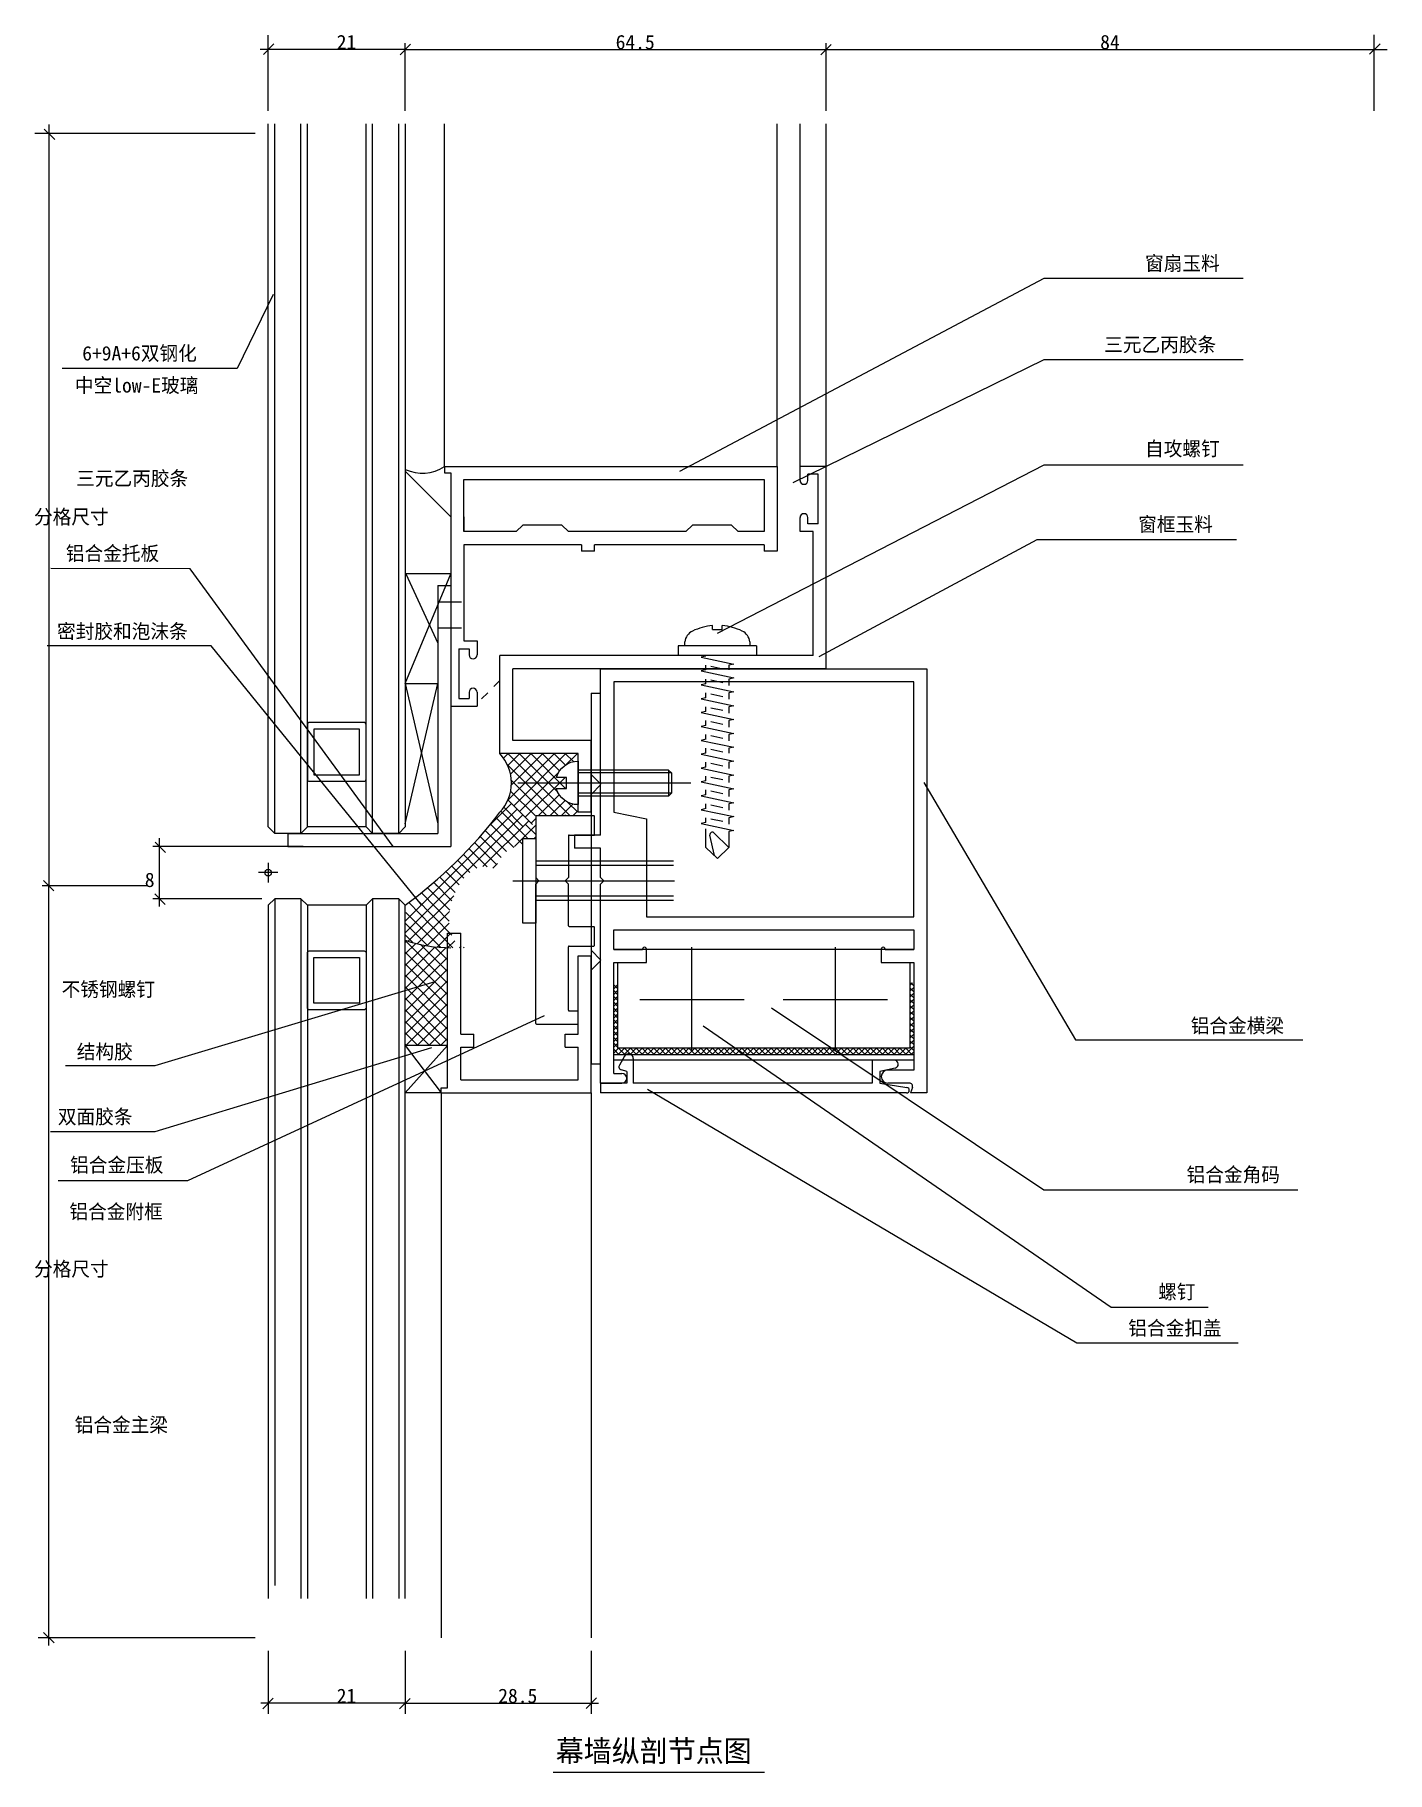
# Model space of a CAD drawing. Header units: metres. Extents: x -2614 to 2720, y 913 to 1179.
# Drawn here: x 2513 to 2720.3, y 912.8 to 1179 of the extents above; entities outside this region: 4.
import ezdxf

# ---------------------------------------------------------------- set-up
doc = ezdxf.new("R2010")
doc.units = ezdxf.units.M
for name, color, linetype in [('0-DIM', 7, 'Continuous'), ('1', 1, 'Continuous'), ('2', 2, 'Continuous'), ('3', 5, 'Continuous'), ('4', 4, 'Continuous'), ('8', 7, 'Continuous'), ('ALUMINUM-H', 8, 'Continuous'), ('C18', 4, 'Continuous'), ('DIM', 4, 'Continuous'), ('HATCH', 8, 'Continuous'), ('SMPEN_THICK', 7, 'Continuous'), ('标注1', 2, 'Continuous')]:
    doc.layers.add(name, color=color, linetype=linetype)

# ---------------------------------------------------------------- blocks, each defined once
blk = doc.blocks.new('mp')
at = {"color": 1}
for p, q in [((-1.5, 0), (1.5, 0)), ((0, 1.5), (0, -1.5))]:
    blk.add_line(p, q, dxfattribs=at)
blk.add_circle((0, 0), 0.5, dxfattribs=at)
blk = doc.blocks.new('md')
at = {"color": 1}
for p, q in [((-4.5, 2.5), (0, 2.5)), ((-4.5, -2.5), (0, -2.5))]:
    blk.add_line(p, q, dxfattribs=at)
blk = doc.blocks.new('_ArchTick')
at = {"color": 0, "linetype": 'ByBlock'}
blk.add_lwpolyline([(-0.5, -0.5), (0.5, 0.5)], dxfattribs=at)

msp = doc.modelspace()

# ---------------------------------------------------------------- hatches: boundary and pattern name
at = {"layer": '3'}
h = msp.add_hatch(dxfattribs=at)
h.set_pattern_fill('AR-SAND', scale=0.5)
h.paths.add_polyline_path([(2562.77, 1065.65), (2562.77, 1072.65), (2555.77, 1072.65), (2555.77, 1065.65)])
h = msp.add_hatch(dxfattribs=at)
h.set_pattern_fill('NET', scale=10)
h.paths.add_polyline_path([(2563.77, 1057.65), (2563.77, 1064.65), (2554.77, 1064.65), (2554.77, 1057.65)])
h = msp.add_hatch(dxfattribs=at)
h.set_pattern_fill('NET', scale=10)
h.paths.add_polyline_path([(2563.77, 1045.65), (2563.77, 1038.65), (2554.77, 1038.65), (2554.77, 1045.65)])
h = msp.add_hatch(dxfattribs=at)
h.set_pattern_fill('AR-SAND', scale=0.5)
h.paths.add_polyline_path([(2562.77, 1037.65), (2562.77, 1030.65), (2555.77, 1030.65), (2555.77, 1037.65)])
at = {"layer": '4'}
h = msp.add_hatch(dxfattribs=at)
h.set_pattern_fill('ANSI37', scale=10)
h.paths.add_polyline_path([(2576.77, 1111.45), (2575.77, 1111.45), (2575.77, 1112.45, -0.18), (2569.77, 1112.45), (2569.77, 1096.45), (2576.77, 1096.45)])
at = {"layer": '8'}
h = msp.add_hatch(dxfattribs=at)
h.set_pattern_fill('ANSI37', scale=0.2)
h.paths.add_polyline_path([(2601.72, 1033.75), (2602.32, 1033.75), (2602.32, 1023.75), (2647.12, 1023.75), (2647.12, 1033.75), (2647.72, 1033.75), (2647.72, 1022.75), (2601.72, 1022.75)])
at = {"layer": 'ALUMINUM-H'}
h = msp.add_hatch(dxfattribs=at)
h.set_pattern_fill('ANSI37', scale=6)
h.paths.add_polyline_path([(2599.77, 1052.77), (2599.77, 1078.17), (2599.27, 1078.17), (2598.27, 1078.17), (2598.27, 1052.77)])
h.paths.add_polyline_path([(2599.27, 1021.37), (2599.77, 1021.37), (2599.77, 1046.77), (2598.27, 1046.77), (2598.27, 1021.37)])
at = {"layer": 'HATCH'}
h = msp.add_hatch(dxfattribs=at)
h.set_pattern_fill('ANSI31', scale=5)
h.paths.add_polyline_path([(2627.77, 1111.85, 0.41), (2626.77, 1110.85), (2626.77, 1104.95, 0.41), (2627.77, 1103.95), (2629.24, 1103.95, 0.41), (2630.24, 1104.95), (2630.24, 1106.3, -0.41), (2630.34, 1106.4), (2631.39, 1106.4, -0.41), (2631.49, 1106.3), (2631.49, 1105.25, 0.67), (2631.66, 1105.18), (2632.46, 1105.98, 0.2), (2632.49, 1106.05), (2632.49, 1109.75, 0.23), (2632.45, 1109.83, -0.03), (2632.46, 1109.82), (2631.66, 1110.62, 0.67), (2631.49, 1110.55), (2631.49, 1109.5, -0.41), (2631.39, 1109.4), (2630.34, 1109.4, -0.41), (2630.24, 1109.5), (2630.24, 1110.85, 0.41), (2629.24, 1111.85)])
h.paths.add_polyline_path([(2629.24, 1110.35), (2629.24, 1105.45, -0.63), (2627.66, 1105.45), (2627.66, 1110.35, -0.63)])
h = msp.add_hatch(dxfattribs=at)
h.set_pattern_fill('ANSI31', scale=5)
h.paths.add_polyline_path([(2583.27, 1085.1, -0.41), (2584.27, 1084.1), (2584.27, 1078.2, -0.41), (2583.27, 1077.2), (2581.79, 1077.2, -0.41), (2580.79, 1078.2), (2580.79, 1079.55, 0.41), (2580.69, 1079.65), (2579.64, 1079.65, 0.41), (2579.54, 1079.55), (2579.54, 1078.5, -0.67), (2579.37, 1078.43), (2578.57, 1079.23, -0.2), (2578.54, 1079.3), (2578.54, 1083, -0.23), (2578.58, 1083.08, 0.03), (2578.57, 1083.07), (2579.37, 1083.87, -0.67), (2579.54, 1083.8), (2579.54, 1082.75, 0.41), (2579.64, 1082.65), (2580.69, 1082.65, 0.41), (2580.79, 1082.75), (2580.79, 1084.1, -0.41), (2581.79, 1085.1)])
h.paths.add_polyline_path([(2581.79, 1083.6), (2581.79, 1078.7, 0.63), (2583.37, 1078.7), (2583.37, 1083.6, 0.63)])

# ---------------------------------------------------------------- linework, layer by layer
for p, q in [((2569.77, 1176.76), (2547.54, 1176.76)), ((2548.77, 1167.39), (2548.77, 1178.96)), ((2569.77, 1167.39), (2569.77, 1177.76)), ((2569.77, 1167.39), (2569.77, 1177.76)), ((2569.77, 1176.76), (2634.27, 1176.76)), ((2634.27, 1167.39), (2634.27, 1177.76)), ((2634.27, 1167.39), (2634.27, 1177.76)), ((2634.27, 1176.76), (2720.27, 1176.76)), ((2718.27, 1167.39), (2718.27, 1179.03)), ((2616.86, 1087.89), (2616.86, 1088.5)), ((2616.86, 1087.89), (2618.36, 1087.89)), ((2618.36, 1087.89), (2618.36, 1088.5)), ((2623.61, 1085.4), (2611.61, 1085.4)), ((2611.61, 1085.4), (2611.61, 1083.9)), ((2623.61, 1083.9), (2611.61, 1083.9)), ((2612.61, 1085.4), (2612.61, 1086.03)), ((2615.86, 1083.83), (2615.11, 1083.67)), ((2615.11, 1083.67), (2620.11, 1082.61)), ((2622.61, 1085.4), (2622.61, 1086.03)), ((2623.61, 1085.4), (2623.61, 1083.9)), ((2615.86, 1081.71), (2615.11, 1081.55)), ((2615.11, 1081.55), (2620.11, 1080.48)), ((2615.86, 1081.71), (2615.86, 1082.46)), ((2616.58, 1082.3), (2618.44, 1081.9)), ((2620.11, 1082.61), (2619.36, 1082.45)), ((2619.36, 1082.45), (2619.36, 1081.71)), ((2615.86, 1079.58), (2615.11, 1079.42)), ((2615.11, 1079.42), (2620.11, 1078.36)), ((2615.86, 1079.58), (2615.86, 1080.32)), ((2615.86, 1077.46), (2615.86, 1078.2)), ((2616.58, 1080.17), (2618.44, 1079.78)), ((2620.11, 1080.48), (2619.36, 1080.32)), ((2619.36, 1080.32), (2619.36, 1079.34)), ((2620.11, 1078.36), (2619.36, 1078.2)), ((2619.36, 1078.2), (2619.36, 1077.21)), ((2615.86, 1077.46), (2615.11, 1077.3)), ((2615.11, 1077.3), (2620.11, 1076.23)), ((2615.86, 1075.33), (2615.86, 1076.07)), ((2616.58, 1078.05), (2618.44, 1077.65)), ((2616.58, 1075.92), (2618.44, 1075.53)), ((2620.11, 1076.23), (2619.36, 1076.07)), ((2619.36, 1076.07), (2619.36, 1075.09)), ((2615.86, 1075.33), (2615.11, 1075.17)), ((2615.11, 1075.17), (2620.11, 1074.11)), ((2615.86, 1073.21), (2615.11, 1073.05)), ((2615.11, 1073.05), (2620.11, 1071.98)), ((2615.86, 1073.21), (2615.86, 1073.95)), ((2616.58, 1073.8), (2618.44, 1073.4)), ((2620.11, 1074.11), (2619.36, 1073.95)), ((2619.36, 1073.95), (2619.36, 1072.96)), ((2615.86, 1071.08), (2615.11, 1070.92)), ((2615.11, 1070.92), (2620.11, 1069.86)), ((2615.86, 1071.08), (2615.86, 1071.82)), ((2616.58, 1071.67), (2618.44, 1071.28)), ((2620.11, 1071.98), (2619.36, 1071.82)), ((2619.36, 1071.82), (2619.36, 1070.84)), ((2615.86, 1068.96), (2615.11, 1068.8)), ((2615.11, 1068.8), (2620.11, 1067.73)), ((2615.86, 1068.96), (2615.86, 1069.71)), ((2615.86, 1066.83), (2615.86, 1067.57)), ((2616.58, 1069.55), (2618.44, 1069.15)), ((2620.11, 1069.86), (2619.36, 1069.7)), ((2619.36, 1069.7), (2619.36, 1068.96)), ((2620.11, 1067.73), (2619.36, 1067.57)), ((2619.36, 1067.57), (2619.36, 1066.59)), ((2610.13, 1066.37), (2596.27, 1066.37)), ((2610.58, 1065.93), (2596.27, 1065.93)), ((2610.13, 1066.37), (2610.58, 1065.93)), ((2610.13, 1066.37), (2610.13, 1062.37)), ((2610.58, 1065.93), (2610.58, 1062.82)), ((2615.86, 1066.83), (2615.11, 1066.67)), ((2615.11, 1066.67), (2620.11, 1065.61)), ((2615.86, 1064.71), (2615.86, 1065.45)), ((2616.58, 1067.42), (2618.44, 1067.03)), ((2616.58, 1065.3), (2618.44, 1064.9)), ((2620.11, 1065.61), (2619.36, 1065.45)), ((2619.36, 1065.45), (2619.36, 1064.46)), ((2587.01, 1064.4), (2613.56, 1064.4)), ((2610.58, 1062.82), (2596.27, 1062.82)), ((2610.13, 1062.37), (2596.27, 1062.37)), ((2610.58, 1062.82), (2610.13, 1062.37)), ((2615.86, 1064.71), (2615.11, 1064.55)), ((2615.11, 1064.55), (2620.11, 1063.48)), ((2615.86, 1062.58), (2615.11, 1062.42)), ((2615.11, 1062.42), (2620.11, 1061.36)), ((2615.86, 1062.58), (2615.86, 1063.32)), ((2616.58, 1063.17), (2618.44, 1062.78)), ((2620.11, 1063.48), (2619.36, 1063.32)), ((2619.36, 1063.32), (2619.36, 1062.34)), ((2615.86, 1060.46), (2615.11, 1060.3)), ((2615.11, 1060.3), (2620.11, 1059.23)), ((2615.86, 1060.46), (2615.86, 1061.2)), ((2616.58, 1061.05), (2618.44, 1060.65)), ((2620.11, 1061.36), (2619.36, 1061.2)), ((2619.36, 1061.2), (2619.36, 1060.21)), ((2615.86, 1058.33), (2615.11, 1058.17)), ((2615.11, 1058.17), (2620.11, 1057.11)), ((2615.86, 1058.33), (2615.86, 1059.07)), ((2615.86, 1054.48), (2615.86, 1057.34)), ((2616.58, 1058.92), (2618.44, 1058.53)), ((2620.11, 1059.23), (2619.36, 1059.07)), ((2619.36, 1059.07), (2619.36, 1058.09)), ((2620.11, 1057.11), (2619.36, 1056.95)), ((2619.36, 1056.95), (2619.36, 1054.48)), ((2617.61, 1052.8), (2615.86, 1054.48)), ((2617.19, 1053.29), (2616.47, 1056.4)), ((2619.36, 1054.48), (2617.08, 1056.77)), ((2617.61, 1052.8), (2619.36, 1054.48)), ((2592.42, 912.82), (2624.81, 912.82))]:
    msp.add_line(p, q)
msp.add_lwpolyline([(2594.51, 1065.24), (2592.93, 1065.24, -0.33), (2596.27, 1067.74), (2596.27, 1061.07, -0.34), (2592.92, 1063.57), (2594.51, 1063.57)], format="xyb", close=True)
for centre, radius, start, end in [((2614.78, 1085.7), 2.2, 116.49, 171.34), ((2617.61, 1079.68), 8.85, 94.86, 115.46), ((2617.61, 1079.68), 8.85, 64.54, 85.14), ((2620.43, 1085.7), 2.2, 8.66, 63.51), ((2616.84, 1056.48), 0.38, 50.39, 193.07)]:
    msp.add_arc(centre, radius, start, end)
at = {"layer": '1'}
for p, q in [((2647.72, 1038.9), (2601.72, 1038.9)), ((2602.32, 1036.9), (2602.32, 1023.75)), ((2647.12, 1036.9), (2647.12, 1023.75)), ((2647.12, 1023.75), (2602.32, 1023.75))]:
    msp.add_line(p, q, dxfattribs=at)
at = {"layer": '2'}
for p, q in [((2575.77, 1112.9), (2575.77, 1165.39)), ((2626.77, 1112.9), (2626.77, 1165.39)), ((2630.27, 1112.9), (2630.27, 1165.39)), ((2634.27, 1112.9), (2634.27, 1165.39)), ((2575.77, 1112.9), (2626.77, 1112.9)), ((2575.77, 1112.9), (2575.77, 1111.9)), ((2626.77, 1112.9), (2626.77, 1099.9)), ((2634.27, 1112.9), (2630.27, 1112.9)), ((2630.27, 1110.75), (2630.27, 1112.9)), ((2634.27, 1081.9), (2634.27, 1112.9)), ((2575.77, 1111.9), (2576.77, 1111.9)), ((2576.77, 1111.9), (2576.77, 1076.15)), ((2578.77, 1102.9), (2578.77, 1110.9)), ((2578.77, 1110.9), (2624.77, 1110.9)), ((2624.77, 1110.9), (2624.77, 1102.9)), ((2631.47, 1110.75), (2631.47, 1111.7)), ((2633.07, 1111.7), (2631.47, 1111.7)), ((2633.07, 1104.1), (2633.07, 1111.7)), ((2578.77, 1105.15), (2578.77, 1102.9)), ((2630.27, 1102.9), (2630.27, 1105.05)), ((2631.47, 1104.1), (2631.47, 1105.05)), ((2586.77, 1102.9), (2578.77, 1102.9)), ((2587.77, 1103.9), (2586.77, 1102.9)), ((2593.77, 1103.9), (2587.77, 1103.9)), ((2594.77, 1102.9), (2593.77, 1103.9)), ((2612.77, 1102.9), (2594.77, 1102.9)), ((2613.77, 1103.9), (2612.77, 1102.9)), ((2619.77, 1103.9), (2613.77, 1103.9)), ((2620.77, 1102.9), (2619.77, 1103.9)), ((2624.77, 1102.9), (2620.77, 1102.9)), ((2632.27, 1102.9), (2630.27, 1102.9)), ((2633.07, 1104.1), (2631.47, 1104.1)), ((2632.27, 1083.9), (2632.27, 1102.9)), ((2578.77, 1100.9), (2578.77, 1086.15)), ((2596.77, 1100.9), (2578.77, 1100.9)), ((2596.77, 1100.9), (2596.77, 1099.9)), ((2598.77, 1099.9), (2596.77, 1099.9)), ((2598.77, 1099.9), (2598.77, 1100.9)), ((2624.77, 1100.9), (2598.77, 1100.9)), ((2624.77, 1100.9), (2624.77, 1099.9)), ((2626.77, 1099.9), (2624.77, 1099.9)), ((2574.77, 1094.65), (2576.77, 1094.65)), ((2574.77, 1094.65), (2574.77, 1056.65)), ((2576.77, 1094.65), (2576.77, 1054.65)), ((2578.77, 1086.15), (2580.77, 1086.15)), ((2580.77, 1086.15), (2580.77, 1084)), ((2577.97, 1084.95), (2579.57, 1084.95)), ((2577.97, 1084.95), (2577.97, 1077.35)), ((2579.57, 1084.95), (2579.57, 1084)), ((2584.27, 1068.9), (2584.27, 1083.9)), ((2632.27, 1083.9), (2584.27, 1083.9)), ((2586.27, 1070.9), (2586.27, 1081.9)), ((2634.27, 1081.9), (2586.27, 1081.9)), ((2599.72, 1081.9), (2649.72, 1081.9)), ((2599.72, 1056.4), (2599.72, 1081.9)), ((2649.72, 1081.9), (2649.72, 1016.9)), ((2579.57, 1078.3), (2579.57, 1077.35)), ((2580.77, 1078.3), (2580.77, 1076.15)), ((2647.72, 1079.9), (2601.72, 1079.9)), ((2601.72, 1079.9), (2601.72, 1059.9)), ((2647.72, 1043.9), (2647.72, 1079.9)), ((2576.77, 1076.15), (2580.77, 1076.15)), ((2577.97, 1077.35), (2579.57, 1077.35)), ((2598.27, 1070.9), (2586.27, 1070.9)), ((2598.27, 1059.9), (2598.27, 1070.9)), ((2596.27, 1068.9), (2584.27, 1068.9)), ((2596.27, 1059.9), (2596.27, 1068.9)), ((2598.27, 1059.9), (2596.27, 1059.9)), ((2601.72, 1059.9), (2606.72, 1058.9)), ((2589.77, 1059.4), (2589.77, 1049.9)), ((2589.77, 1059.4), (2598.67, 1059.4)), ((2598.77, 1056.4), (2598.77, 1059.3)), ((2606.72, 1058.9), (2606.72, 1043.9)), ((2551.77, 1056.65), (2574.77, 1056.65)), ((2551.77, 1056.65), (2551.77, 1054.65)), ((2551.77, 1054.65), (2576.77, 1054.65)), ((2587.77, 1055.9), (2589.77, 1055.9)), ((2587.77, 1042.9), (2587.77, 1055.9)), ((2589.77, 1055.9), (2589.77, 1042.9)), ((2594.77, 1056.3), (2594.77, 1049.9)), ((2594.87, 1056.4), (2598.77, 1056.4)), ((2599.72, 1056.4), (2595.72, 1056.4)), ((2595.72, 1056.4), (2595.72, 1054.4)), ((2599.72, 1054.4), (2595.72, 1054.4)), ((2599.72, 1049.9), (2599.72, 1054.4)), ((2590.27, 1049.4), (2589.77, 1049.9)), ((2590.27, 1049.4), (2589.77, 1048.9)), ((2589.77, 1027.56), (2589.77, 1048.9)), ((2594.27, 1049.4), (2594.77, 1049.9)), ((2594.27, 1049.4), (2594.77, 1048.9)), ((2594.77, 1042.5), (2594.77, 1048.9)), ((2600.22, 1049.4), (2599.72, 1049.9)), ((2600.22, 1049.4), (2599.72, 1048.9)), ((2599.72, 1018.4), (2599.72, 1048.9)), ((2606.72, 1043.9), (2647.72, 1043.9)), ((2576.27, 1041.4), (2578.27, 1041.4)), ((2576.27, 1017.7), (2576.27, 1041.4)), ((2578.27, 1025.9), (2578.27, 1041.4)), ((2589.77, 1042.9), (2587.77, 1042.9)), ((2594.87, 1042.4), (2598.67, 1042.4)), ((2598.77, 1039.5), (2598.77, 1042.3)), ((2601.72, 1041.9), (2647.72, 1041.9)), ((2601.72, 1038.9), (2601.72, 1041.9)), ((2647.72, 1041.9), (2647.72, 1038.9)), ((2594.77, 1029.56), (2594.77, 1039.3)), ((2594.87, 1039.4), (2598.67, 1039.4)), ((2601.72, 1038.9), (2606.13, 1038.9)), ((2606.72, 1036.9), (2606.72, 1038.9)), ((2642.72, 1038.9), (2642.72, 1036.9)), ((2643.32, 1038.9), (2647.72, 1038.9)), ((2596.27, 1025.9), (2596.27, 1037.9)), ((2596.27, 1037.9), (2598.27, 1037.9)), ((2598.27, 1016.9), (2598.27, 1037.9)), ((2601.72, 1036.9), (2606.72, 1036.9)), ((2601.72, 1019.9), (2601.72, 1036.9)), ((2642.72, 1036.9), (2647.72, 1036.9)), ((2647.72, 1036.9), (2647.72, 1020.4)), ((2594.87, 1029.46), (2596.17, 1029.46)), ((2596.27, 1027.56), (2596.27, 1029.36)), ((2578.27, 1025.9), (2580.27, 1025.9)), ((2580.27, 1023.9), (2580.27, 1025.9)), ((2589.87, 1027.46), (2596.17, 1027.46)), ((2594.27, 1023.9), (2594.27, 1025.9)), ((2594.27, 1025.9), (2596.27, 1025.9)), ((2578.27, 1018.9), (2578.27, 1023.9)), ((2578.27, 1023.9), (2580.27, 1023.9)), ((2594.27, 1023.9), (2596.27, 1023.9)), ((2596.27, 1018.9), (2596.27, 1023.9)), ((2603.38, 1022.54), (2602.59, 1021.15)), ((2601.72, 1019.9), (2602.97, 1019.9)), ((2603.72, 1020.2), (2602.89, 1020.42)), ((2603.72, 1020.2), (2603.72, 1018.4)), ((2604.72, 1022.18), (2604.72, 1018.4)), ((2644.71, 1021.9), (2641.32, 1021.9)), ((2641.32, 1021.9), (2641.32, 1018.4)), ((2644.84, 1020.69), (2642.52, 1020.2)), ((2642.52, 1020.2), (2642.52, 1018.4)), ((2647.72, 1020.4), (2643.72, 1020.4)), ((2575.27, 1017.7), (2576.27, 1017.7)), ((2575.27, 1016.9), (2575.27, 1017.7)), ((2578.27, 1018.9), (2596.27, 1018.9)), ((2599.72, 1018.4), (2602.97, 1018.4)), ((2599.72, 1018.4), (2599.72, 1016.9)), ((2603.72, 1018.4), (2599.72, 1018.4)), ((2641.32, 1018.4), (2604.72, 1018.4)), ((2642.52, 1018.4), (2646.66, 1017.75)), ((2647.03, 1018.4), (2643.72, 1018.4)), ((2647.5, 1017.74), (2647.22, 1016.9)), ((2575.27, 1016.9), (2598.27, 1016.9)), ((2598.27, 1016.9), (2598.27, 933.42)), ((2646.6, 1016.9), (2599.72, 1016.9)), ((2649.72, 1016.9), (2647.22, 1016.9))]:
    msp.add_line(p, q, dxfattribs=at)
for centre, radius, start, end in [((2630.87, 1110.75), 0.6, 180, 0), ((2630.87, 1105.05), 0.6, 0, 180), ((2580.17, 1084), 0.6, 180, 0), ((2580.17, 1078.3), 0.6, 0, 180), ((2594.37, 1059.5), 0.1, 180, 270), ((2598.67, 1059.3), 0.1, 0, 90), ((2594.87, 1056.3), 0.1, 90, 180), ((2594.87, 1042.5), 0.1, 180, 270), ((2598.67, 1042.3), 0.1, 0, 90), ((2594.87, 1039.3), 0.1, 90, 180), ((2598.67, 1039.5), 0.1, 270, 0), ((2606.42, 1038.91), 0.3, 359.01, 180.99), ((2643.02, 1038.94), 0.3, 353.06, 186.94), ((2594.87, 1029.56), 0.1, 180, 270), ((2596.17, 1029.36), 0.1, 0, 90), ((2589.87, 1027.56), 0.1, 180, 270), ((2596.17, 1027.56), 0.1, 270, 0), ((2604, 1022.18), 0.72, 0, 150.31), ((2603.02, 1020.91), 0.5, 150.31, 255), ((2602.97, 1019.15), 0.75, 270, 90), ((2643.72, 1019.4), 1, 90, 270), ((2644.71, 1021.29), 0.61, 282, 90), ((2646.6, 1017.33), 0.42, 270, 81), ((2647.03, 1017.9), 0.5, 341.57, 90)]:
    msp.add_arc(centre, radius, start, end, dxfattribs=at)
at = {"layer": '3'}
for p, q in [((2549.77, 1056.65), (2549.77, 1165.39)), ((2553.77, 1056.65), (2553.77, 1165.39)), ((2554.77, 1057.65), (2554.77, 1165.39)), ((2563.77, 1057.65), (2563.77, 1165.39)), ((2564.77, 1056.65), (2564.77, 1165.39)), ((2568.77, 1056.65), (2568.77, 1165.39)), ((2549.77, 1046.65), (2549.77, 941.42)), ((2553.77, 1046.65), (2553.77, 939.42)), ((2564.77, 1046.65), (2564.77, 939.42)), ((2568.77, 1046.65), (2568.77, 939.42)), ((2554.77, 1045.65), (2554.77, 939.42)), ((2563.77, 1045.65), (2563.77, 939.42)), ((2575.27, 1016.9), (2575.27, 933.42))]:
    msp.add_line(p, q, dxfattribs=at)
for points in [[(2569.77, 1165.39), (2569.77, 1057.65), (2568.77, 1056.65), (2564.77, 1056.65), (2563.77, 1057.65), (2554.77, 1057.65), (2553.77, 1056.65), (2549.77, 1056.65), (2548.77, 1057.65), (2548.77, 1165.39)], [(2569.77, 939.42), (2569.77, 1045.65), (2568.77, 1046.65), (2564.77, 1046.65), (2563.77, 1045.65), (2554.77, 1045.65), (2553.77, 1046.65), (2549.77, 1046.65), (2548.77, 1045.65), (2548.77, 939.42)]]:
    msp.add_lwpolyline(points, dxfattribs=at)
for points in [[(2555.07, 1064.65), (2563.47, 1064.65, 0.41), (2563.77, 1064.95), (2563.77, 1073.4, 0.41), (2563.52, 1073.65), (2555.02, 1073.65, 0.41), (2554.77, 1073.4), (2554.77, 1064.95, 0.41)], [(2555.07, 1038.65), (2563.47, 1038.65, -0.41), (2563.77, 1038.35), (2563.77, 1029.9, -0.41), (2563.52, 1029.65), (2555.02, 1029.65, -0.41), (2554.77, 1029.9), (2554.77, 1038.35, -0.41)]]:
    msp.add_lwpolyline(points, format="xyb", close=True, dxfattribs=at)
for points in [[(2555.77, 1065.65), (2562.77, 1065.65), (2562.77, 1072.65), (2555.77, 1072.65)], [(2555.77, 1037.65), (2562.77, 1037.65), (2562.77, 1030.65), (2555.77, 1030.65)]]:
    msp.add_lwpolyline(points, close=True, dxfattribs=at)
at = {"layer": '4'}
for p, q in [((2576.77, 1096.45), (2569.77, 1096.45)), ((2569.77, 1079.65), (2576.77, 1096.45)), ((2569.84, 1096.45), (2574.77, 1085.79)), ((2569.77, 1058.15), (2574.77, 1079.65)), ((2569.77, 1079.65), (2574.77, 1058.15)), ((2569.77, 1079.65), (2574.77, 1079.65)), ((2584.84, 1068.19), (2585.56, 1068.9)), ((2585.47, 1068.9), (2594.97, 1059.4)), ((2585.48, 1067.06), (2587.32, 1068.9)), ((2585.49, 1061.76), (2592.63, 1068.9)), ((2585.91, 1065.72), (2589.09, 1068.9)), ((2586.03, 1064.07), (2590.86, 1068.9)), ((2586.4, 1060.9), (2594.4, 1068.9)), ((2587.23, 1068.9), (2593.14, 1062.99)), ((2589, 1068.9), (2594.33, 1063.57)), ((2590.77, 1068.9), (2593.42, 1066.25)), ((2592.54, 1068.9), (2594.31, 1067.12)), ((2594.3, 1068.9), (2595.55, 1067.66)), ((2594.51, 1067.25), (2596.16, 1068.9)), ((2596.07, 1068.9), (2596.27, 1068.71)), ((2585.43, 1067.17), (2593.2, 1059.4)), ((2587.28, 1060.02), (2593.26, 1066)), ((2588.16, 1059.13), (2594.26, 1065.24)), ((2594.44, 1065.24), (2594.51, 1065.16)), ((2585.92, 1063.15), (2589.66, 1059.4)), ((2586.03, 1064.81), (2591.43, 1059.4)), ((2590.2, 1059.4), (2593.38, 1062.58)), ((2594.37, 1063.57), (2594.51, 1063.71)), ((2575.2, 1048.65), (2586.92, 1060.38)), ((2582.68, 1057.9), (2586.04, 1061.26)), ((2584.4, 1060.08), (2588.57, 1055.9)), ((2584.87, 1060.66), (2587.81, 1057.72)), ((2585.5, 1061.8), (2589.27, 1058.03)), ((2591.97, 1059.4), (2594.26, 1061.69)), ((2593.73, 1059.4), (2595.48, 1061.15)), ((2594.71, 1061.42), (2596.23, 1059.9)), ((2595.5, 1059.4), (2596.27, 1060.17)), ((2598.23, 1062.15), (2598.27, 1062.12)), ((2576.97, 1048.65), (2587.81, 1059.49)), ((2581.66, 1051.58), (2588.69, 1058.61)), ((2582.04, 1057.13), (2585.31, 1053.87)), ((2582.84, 1058.1), (2586.42, 1054.52)), ((2583.63, 1059.08), (2587.77, 1054.94)), ((2586.5, 1054.65), (2589.75, 1057.9)), ((2588.16, 1058.08), (2589.77, 1056.48)), ((2589.05, 1058.25), (2589.77, 1058.97)), ((2579.54, 1054.33), (2582.31, 1051.56)), ((2580.39, 1055.25), (2583.79, 1051.84)), ((2581.24, 1056.17), (2584.45, 1052.95)), ((2589.52, 1055.9), (2589.77, 1056.15)), ((2589.77, 1054.71), (2589.82, 1054.65)), ((2576.9, 1051.66), (2578.77, 1049.8)), ((2577.8, 1052.54), (2579.66, 1050.67)), ((2578.68, 1053.43), (2580.76, 1051.34)), ((2583.21, 1051.36), (2583.89, 1052.04)), ((2610.88, 1052.4), (2589.77, 1052.4)), ((2574.13, 1049.14), (2576.93, 1046.33)), ((2575.07, 1049.96), (2576.38, 1048.65)), ((2575.99, 1050.81), (2578.03, 1048.77)), ((2569.77, 1043.22), (2575.2, 1048.65)), ((2569.77, 1041.45), (2576.97, 1048.65)), ((2570.22, 1040.14), (2577.2, 1047.12)), ((2571.29, 1046.81), (2576.91, 1041.05)), ((2572.25, 1047.57), (2576.49, 1043.24)), ((2573.17, 1048.32), (2576.6, 1044.9)), ((2574.45, 1048.81), (2574.61, 1048.65)), ((2576.38, 1048.65), (2577.41, 1047.62)), ((2610.88, 1046.4), (2589.77, 1046.4)), ((2569.88, 1044.54), (2575.22, 1039.2)), ((2570.31, 1046.06), (2577.04, 1039.15)), ((2571.61, 1039.76), (2576.57, 1044.72)), ((2569.77, 1042.89), (2573.22, 1039.44)), ((2569.77, 1041.12), (2570.96, 1039.93)), ((2573.08, 1039.46), (2576.5, 1042.89)), ((2574.64, 1039.25), (2576.78, 1041.4)), ((2576.27, 1033.74), (2569.77, 1040.24)), ((2569.77, 1039.98), (2570, 1040.21)), ((2569.77, 1038.21), (2571.37, 1039.82)), ((2569.77, 1036.44), (2572.83, 1039.5)), ((2569.77, 1034.67), (2574.37, 1039.28)), ((2569.77, 1032.9), (2576.02, 1039.16)), ((2576.27, 1031.97), (2569.77, 1038.47)), ((2576.27, 1035.51), (2572.13, 1039.64)), ((2576.27, 1037.27), (2574.25, 1039.29)), ((2576.27, 1039.04), (2576.15, 1039.16)), ((2576.31, 1039.16), (2577.37, 1040.22)), ((2578.07, 1039.15), (2578.32, 1039.4)), ((2578.72, 1039.24), (2578.81, 1039.15)), ((2569.77, 1031.14), (2576.27, 1037.64)), ((2576.27, 1030.2), (2569.77, 1036.7)), ((2569.77, 1029.37), (2576.27, 1035.87)), ((2576.27, 1028.43), (2569.77, 1034.93)), ((2569.77, 1027.6), (2576.27, 1034.1)), ((2576.27, 1026.67), (2569.77, 1033.17)), ((2569.77, 1025.83), (2576.27, 1032.33)), ((2576.27, 1024.9), (2569.77, 1031.4)), ((2569.85, 1024.15), (2576.27, 1030.57)), ((2575.24, 1024.15), (2569.77, 1029.63)), ((2573.48, 1024.15), (2569.77, 1027.86)), ((2571.62, 1024.15), (2576.27, 1028.8)), ((2571.71, 1024.15), (2569.77, 1026.1)), ((2573.39, 1024.15), (2576.27, 1027.03)), ((2575.15, 1024.15), (2576.27, 1025.26)), ((2569.94, 1024.15), (2569.77, 1024.33)), ((2576.27, 1024.15), (2569.77, 1024.15)), ((2569.77, 1016.9), (2576.27, 1024.15)), ((2569.77, 1024.15), (2575.27, 1016.9)), ((2575.27, 1016.9), (2569.77, 1016.9))]:
    msp.add_line(p, q, dxfattribs=at)
for centre, radius, start, end in [((2572.38, 1117.78), 5.94, 243.91, 304.76), ((2579.44, 1064.4), 6.6, 317, 43), ((2526.93, 1103.74), 72.18, 306.41, 322.6), ((2576.73, 1061.07), 21.92, 251.46, 270.08)]:
    msp.add_arc(centre, radius, start, end, dxfattribs=at)
at = {"layer": '8'}
for p, q in [((2647.72, 1022.75), (2601.72, 1022.75)), ((2647.72, 1021.9), (2601.72, 1021.9))]:
    msp.add_line(p, q, dxfattribs=at)
at = {"layer": 'ALUMINUM-H'}
for p, q in [((2598.27, 1078.17), (2599.77, 1078.17)), ((2598.27, 1078.17), (2598.27, 1021.37)), ((2598.27, 1056.77), (2598.27, 1042.77)), ((2610.88, 1051.74), (2589.77, 1051.74)), ((2598.27, 1053.11), (2598.27, 1046.77)), ((2586.27, 1049.4), (2611.05, 1049.4)), ((2610.88, 1047.07), (2589.77, 1047.07)), ((2598.27, 1021.37), (2599.77, 1021.37))]:
    msp.add_line(p, q, dxfattribs=at)
at = {"layer": 'C18'}
for p, q in [((2613.7, 1023.24), (2613.7, 1039.24)), ((2635.7, 1023.24), (2635.7, 1039.24)), ((2605.7, 1031.24), (2621.7, 1031.24)), ((2627.7, 1031.24), (2643.7, 1031.24))]:
    msp.add_line(p, q, dxfattribs=at)
at = {"layer": 'DIM'}
for p, q in [((2546.77, 1163.89), (2512.99, 1163.89)), ((2515.13, 1165.3), (2515.13, 1048.65)), ((2549.55, 1139.25), (2543.99, 1127.9)), ((2543.99, 1127.9), (2517.18, 1127.9)), ((2554.14, 1054.65), (2531.11, 1054.65)), ((2532.11, 1045.44), (2532.11, 1055.91)), ((2530.11, 1048.65), (2514.13, 1048.65)), ((2530.11, 1048.65), (2514.13, 1048.65)), ((2515.13, 932.26), (2515.13, 1048.65)), ((2547.77, 1046.65), (2531.11, 1046.65)), ((2591.07, 1028.73), (2536.42, 1003.44)), ((2615.44, 1027.17), (2677.96, 984.07)), ((2536.42, 1003.44), (2516.56, 1003.44)), ((2677.96, 984.07), (2692.83, 984.07)), ((2546.77, 933.42), (2513.53, 933.42))]:
    msp.add_line(p, q, dxfattribs=at)
for points in [[(2611.86, 1112.14), (2667.68, 1141.73), (2698.18, 1141.73)], [(2629.24, 1110.41), (2667.68, 1129.27), (2698.18, 1129.27)], [(2617.61, 1087.33), (2667.68, 1113.12), (2698.18, 1113.12)], [(-2580.21, 1080.76), (-2541.4, 1108.81), (-2518.44, 1108.81)], [(2633.22, 1083.75), (2666.63, 1101.67), (2697.14, 1101.67)], [(2567.92, 1054.65), (2536.81, 1097.21), (2515.44, 1097.24)], [(2572.25, 1045.71), (2540.05, 1085.42), (2514.87, 1085.42)], [(2649.23, 1064.47), (2672.51, 1025.06), (2707.31, 1025.06)], [(-2597.64, 1046.65), (-2534.68, 1030.59), (-2516.56, 1030.59)], [(2574.32, 1033.92), (2531.39, 1021.07), (2517.69, 1021.07)], [(2625.88, 1029.93), (2667.64, 1002.08), (2706.55, 1002.08)], [(2573.82, 1023.8), (2531.4, 1010.95), (2515.43, 1010.95)], [(2606.9, 1017.46), (2672.7, 978.59), (2697.42, 978.59)], [(-2590.55, 1016.76), (-2535.92, 996.42), (-2517.13, 996.42)], [(-2614.42, 979.32), (-2585.57, 963.64), (-2517.13, 963.64)]]:
    msp.add_lwpolyline(points, dxfattribs=at)
at = {"layer": '标注1'}
for p, q in [((2548.77, 931.42), (2548.77, 921.77)), ((2569.77, 931.42), (2569.77, 921.77)), ((2569.77, 931.42), (2569.77, 921.77)), ((2598.27, 931.42), (2598.27, 921.77)), ((2569.77, 923.38), (2547.66, 923.38)), ((2569.77, 923.38), (2599.38, 923.38))]:
    msp.add_line(p, q, dxfattribs=at)

# ---------------------------------------------------------------- block references
at = {"xscale": 0.8, "yscale": 0.8, "zscale": 0.8, "rotation": 180}
msp.add_blockref('md', (2574.77, 1090.1), dxfattribs=at)
at = {"rotation": 270}
msp.add_blockref('mp', (2548.77, 1050.65), dxfattribs=at)
at = {"layer": '0-DIM', "xscale": 1.61, "yscale": 1.61, "zscale": 1.61}
for p in [(2548.84, 1176.81), (2569.79, 1176.77), (2634.25, 1176.75), (2718.36, 1176.85), (2548.74, 923.35), (2569.71, 923.34), (2598.28, 923.4)]:
    msp.add_blockref('_ArchTick', p, dxfattribs=at)
at = {"layer": '0-DIM', "xscale": 1.61, "yscale": 1.61, "zscale": 1.61, "rotation": 270}
for p in [(2515.24, 1163.77), (2532.23, 1054.52), (2515.12, 1048.65), (2532.19, 1046.59), (2515.14, 933.44)]:
    msp.add_blockref('_ArchTick', p, dxfattribs=at)

# ---------------------------------------------------------------- texts
at = {"char_height": 2.2, "attachment_point": 1}
for s, insert in [('\\A1;21', (2559.27, 1179.01)), ('\\A1;64.5', (2602.02, 1179.01)), ('\\A1;84', (2676.27, 1179.01))]:
    msp.add_mtext(s, dxfattribs=dict(at, insert=insert))
at = {"layer": 'DIM'}
for s, p in [('窗扇玉料', (2683.15, 1142.92)), ('6+9A+6双钢化', (2520.27, 1129.13)), ('三元乙丙胶条', (2676.89, 1130.46)), ('中空low-E玻璃', (2519.15, 1124.21)), ('自攻螺钉', (2683.15, 1114.51)), ('三元乙丙胶条', (2519.35, 1109.96)), ('窗框玉料', (2682.1, 1102.92)), ('铝合金托板', (2517.76, 1098.47)), ('密封胶和泡沫条 ', (2516.41, 1086.53)), ('不锈钢螺钉', (2517.11, 1031.68)), ('铝合金横梁', (2690.15, 1026.11)), ('结构胶 ', (2519.43, 1022.11)), ('双面胶条', (2516.53, 1012.16)), ('铝合金压板', (2518.41, 1004.77)), ('铝合金角码', (2689.52, 1003.29)), ('铝合金附框', (2518.3, 997.62)), ('螺钉', (2685.16, 985.34)), ('铝合金扣盖', (2680.58, 979.78)), ('铝合金主梁', (2519.11, 964.95))]:
    msp.add_text(s, height=2.2, dxfattribs=at).set_placement(p)
at = {"layer": 'DIM', "char_height": 2.2, "attachment_point": 1}
for s, insert in [('\\A1;分格尺寸', (2512.88, 1106.27)), ('\\A1;8', (2529.86, 1050.65)), ('\\A1;分格尺寸', (2512.88, 991.03))]:
    msp.add_mtext(s, dxfattribs=dict(at, insert=insert))
at = {"layer": 'SMPEN_THICK', "insert": (2592.84, 917.73), "char_height": 3.3, "attachment_point": 1}
msp.add_mtext('幕墙纵剖节点图', dxfattribs=at)
at = {"layer": '标注1', "char_height": 2.2, "attachment_point": 1}
for s, insert in [('\\A1;21', (2559.27, 925.63)), ('\\A1;28.5', (2584.02, 925.63))]:
    msp.add_mtext(s, dxfattribs=dict(at, insert=insert))

doc.saveas('drawing.dxf')
